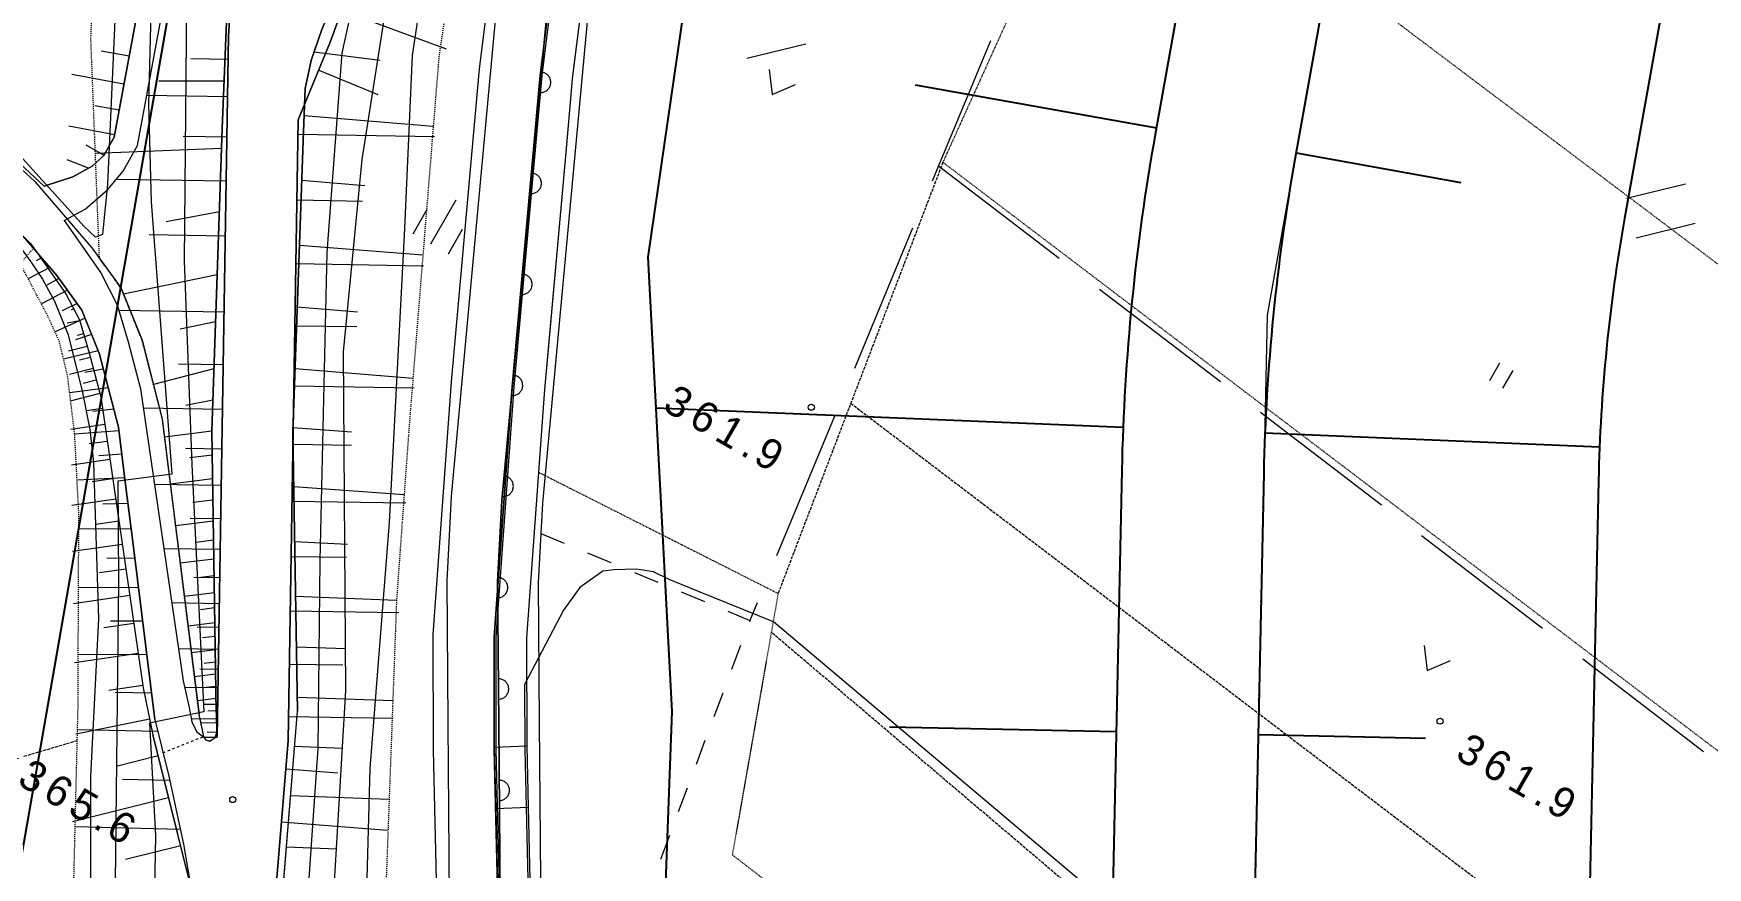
# Model space of a CAD drawing. Header units: millimetres. Extents: x 432273 to 1139245, y 170116 to 705940.
# Drawn here: x 522659 to 605190, y 367796 to 408911 of the extents above; entities that cross this region are included whole.
import ezdxf

# ---------------------------------------------------------------- set-up
doc = ezdxf.new("R2010")
doc.units = ezdxf.units.MM
doc.header["$LTSCALE"] = 100
for name, pattern in [('561019', [1, 0.5, -0.5]), ('56201', [2.5, 1.25, -1.25]), ('56301', [0.5, 0.25, -0.25]), ('56302', [2, 1.5, -0.5]), ('SXF_一点短鎖線', [9.25, 6, -1.5, 0.25, -1.5])]:
    doc.linetypes.add(name, pattern=pattern)
doc.layers.get('Defpoints').update_dxf_attribs({"color": 153})
for name, color, linetype, lineweight in [('D-BGD', 7, 'Continuous', 13), ('D-BMK', 2, 'SXF_一点短鎖線', 13), ('D-BMK-OTRS', 7, 'Continuous', 13), ('D-BYP-STR2', 6, 'Continuous', 25), ('●予備設計_LP横断', 7, 'Continuous', 13)]:
    doc.layers.add(name, color=color, linetype=linetype, lineweight=lineweight)
doc.styles.add('Style-WORKING', font='WORKING.shx')
doc.linetypes.add('56111', pattern='A,1.25,[30,dgnlstyle-dm500.shx,S=0.004,R=0,X=0,Y=0],1.25', length=2.5)

# ---------------------------------------------------------------- blocks, each defined once
blk = doc.blocks.new('M6313')
at = {"layer": '●予備設計_LP横断', "linetype": 'Continuous', "lineweight": 9, "flags": 128}
blk.add_lwpolyline([(-0.75, 0), (0, -1), (0.75, 0)], dxfattribs=at)
blk = doc.blocks.new('M6311')
at = {"layer": '●予備設計_LP横断', "linetype": 'Continuous', "lineweight": 9}
for p, q in [((-0.75, -1), (-0.75, 0)), ((0, -1), (0, 0))]:
    blk.add_line(p, q, dxfattribs=at)
blk = doc.blocks.new('M6334')
at = {"layer": '●予備設計_LP横断', "linetype": 'Continuous', "lineweight": 9}
for p, q in [((0, -1.25), (0, 1.25)), ((-1, -1.25), (-1, 0.15)), ((1, -1.25), (1, 0.15))]:
    blk.add_line(p, q, dxfattribs=at)
blk = doc.blocks.new('M7312')
at = {"layer": '●予備設計_LP横断', "linetype": 'Continuous', "lineweight": 20}
blk.add_circle((0, -0.001), 0.15, dxfattribs=at)
blk = doc.blocks.new('21311212131313131')
at = {"layer": 'D-BGD', "linetype": '56302'}
for p, q in [((2702908.9704, -1376395.0286), (2657800.9312, -1431775.2197)), ((2663856.0763, -1465873.3475), (2668679.8981, -1480966.7264))]:
    blk.add_line(p, q, dxfattribs=at)
at = {"layer": 'D-BGD', "linetype": 'Continuous'}
for p, q in [((2658280.4734, -1391754.4838, 362908.9804), (2662714.7064, -1385705.7632, 362973.9804)), ((2635531.0767, -1390071.6982), (2634758.3254, -1387172.502)), ((2637463.8741, -1389556.5307), (2636691.1228, -1386657.3345)), ((2652367.738, -1399818.8322, 362820.9804), (2656801.971, -1393770.1115, 362886.9804)), ((2646455.8798, -1407883.6608, 362733.9804), (2650890.1128, -1401834.9401, 362799.9804)), ((2640543.1444, -1415948.0091, 362646.9804), (2644977.3774, -1409899.2885, 362711.9804)), ((2634631.2862, -1424012.8377, 362559.9804), (2639065.5192, -1417964.117, 362624.9804)), ((2637731.8444, -1425223.4025, 362552.9804), (2644717.6501, -1427952.1161, 362537.9804)), ((2647046.6767, -1428862.2999, 362532.9804), (2654032.4824, -1431591.0135, 362516.9804)), ((2629521.6996, -1433571.3951), (2628753.4173, -1430672.3654)), ((2656360.6318, -1432500.7171, 362511.9804), (2657238.0056, -1432843.0796, 362509.9804)), ((2658488.1796, -1433281.2231, 362491.9804), (2659667.201, -1433695.2356, 362475.9804)), ((2660847.5798, -1434108.8512, 362458.9804), (2662027.0814, -1434521.9865, 362441.9804)), ((2655897.0275, -1436260.9978, 362676.9804), (2656353.3935, -1435098.3221, 362619.9804)), ((2663206.1028, -1434935.999, 362425.9804), (2664385.6044, -1435349.1343, 362408.9804)), ((2665564.6258, -1435763.1468, 362392.9804), (2666745.0046, -1436176.7624, 362375.9804)), ((2667924.026, -1436590.7748, 362358.9804), (2669103.5276, -1437003.9102, 362342.9804)), ((2654985.6529, -1438585.9524, 362790.9804), (2655441.1417, -1437422.7964, 362733.9804)), ((2654073.4011, -1440910.4267, 362904.9804), (2654529.2869, -1439748.6281, 362847.9804)), ((2663665.9679, -1443712.9531), (2663756.8247, -1445310.8636)), ((2666774.435, -1445179.796), (2666662.5073, -1443582.8909)), ((2663756.8247, -1445310.8636), (2666774.435, -1445179.796)), ((2627595.6804, -1453587.2092), (2629372.9549, -1448403.9485)), ((2632814.4749, -1455338.9553), (2633195.4061, -1448955.555)), ((2633736.264, -1455614.9488), (2633713.8136, -1448887.8327)), ((2639197.6625, -1455432.0098), (2639561.4763, -1449335.452)), ((2640114.6288, -1455583.985), (2640089.1078, -1449299.8029)), ((2645292.2546, -1455515.9625), (2645639.4339, -1449698.1558)), ((2646139.4403, -1455553.2794), (2646114.1775, -1449622.6506)), ((2651101.933, -1455460.0871), (2651382.7951, -1450013.035)), ((2651828.2417, -1455532.436), (2651795.2978, -1449928.2134)), ((2656514.3918, -1455262.121), (2656595.2021, -1450281.0895)), ((2657235.3274, -1455505.5758), (2657202.0009, -1450151.9522)), ((2661479.6225, -1455080.5128), (2661556.1806, -1450361.5744)), ((2662445.2761, -1455484.7994), (2662422.8352, -1450319.5411)), ((2666335.0142, -1455302.989), (2666413.9031, -1450440.3841)), ((2667641.2686, -1455718.5916), (2667947.7305, -1450493.9789)), ((2629663.467, -1454912.3791), (2630005.7021, -1451637.9188)), ((2630554.1506, -1454659.5677), (2631692.7125, -1451725.9393)), ((2636006.0251, -1455388.0451), (2636192.2549, -1452265.493)), ((2636972.5378, -1455596.7455), (2636963.1061, -1452365.2737)), ((2642244.9586, -1455473.9861), (2642422.7068, -1452495.395)), ((2643176.1107, -1455572.6976), (2643160.0214, -1452519.9873)), ((2648197.8681, -1455555.9872), (2648354.1041, -1452671.8101)), ((2649017.3588, -1455544.106), (2649012.9873, -1452657.4159)), ((2653808.1624, -1455361.1041), (2653898.5805, -1452754.0832)), ((2654549.7439, -1455517.4372), (2654539.547, -1452787.1633)), ((2658997.0072, -1455171.3169), (2659036.3493, -1452746.3244)), ((2659862.6469, -1455496.0198), (2659844.3193, -1452863.8984)), ((2663907.7038, -1455158.2437), (2663946.1801, -1452796.3651)), ((2665024.5764, -1455562.9597), (2665178.5439, -1452990.9579)), ((2668872.2523, -1455454.2895), (2668912.59, -1452967.9329)), ((2675409.1845, -1455844.0996), (2662176.6575, -1455055.018)), ((2630123.5371, -1459132.1922), (2630131.1035, -1460971.7961)), ((2631963.141, -1459124.6258), (2631980.1964, -1463112.6965)), ((2633955.1914, -1459109.3113), (2633963.8483, -1461280.1233)), ((2636126.0034, -1459100.6545), (2636152.0313, -1464530.0853)), ((2638833.932, -1459089.6253), (2638855.3398, -1462840.6705)), ((2642584.9772, -1459068.2175), (2642610.5556, -1464269.3946)), ((2645176.378, -1459061.799), (2645188.1724, -1461268.5297)), ((2647383.1087, -1459050.0047), (2647398.6911, -1462957.4662)), ((2649334.4385, -1459046.5993), (2649348.4712, -1460832.7412)), ((2651129.352, -1459037.3685), (2651141.089, -1462327.1042)), ((2652776.6208, -1459027.1142), (2652783.0967, -1460535.51)), ((2654285.0166, -1459020.6383), (2654302.3208, -1461800.4044)), ((2655681.6865, -1459010.0014), (2655687.7128, -1460290.1434)), ((2656957.0265, -1459012.7467), (2656963.8277, -1461353.5485)), ((2658125.4426, -1459002.5593), (2658138.9587, -1460081.5946)), ((2659208.4476, -1459002.6167), (2659219.7924, -1460981.0936)), ((2659835.0208, -1459143.4138), (2659915.4279, -1459696.7422)), ((2660193.3002, -1458994.5434), (2660199.9005, -1459898.7869)), ((2660434.6196, -1459121.4772), (2660586.1561, -1460164.2879)), ((2661034.2184, -1459099.5406), (2661105.3478, -1459589.0229)), ((2661106.3154, -1458992.745), (2661116.5697, -1460640.0138)), ((2661633.8173, -1459077.604), (2661766.7981, -1459992.7224)), ((2661929.9498, -1458987.6179), (2661934.4361, -1459708.298)), ((2662233.4161, -1459055.6674), (2662272.9443, -1459475.4514)), ((2662650.6299, -1458983.1316), (2662660.6259, -1460276.8472)), ((2662833.0804, -1459035.6151), (2662858.0816, -1459795.864)), ((2663299.4725, -1458984.9204), (2663298.7073, -1459486.1183)), ((2631197.1947, -1459307.8317), (2631258.1053, -1462521.6307)), ((2634523.2453, -1459368.2268), (2634895.55, -1465583.7377)), ((2637636.2758, -1459411.1025), (2638185.9557, -1462031.4092)), ((2640749.3062, -1459453.9783), (2641800.3764, -1464051.6667)), ((2643069.222, -1459485.9304), (2643458.9513, -1461226.5477)), ((2645389.1378, -1459517.8826), (2646218.8693, -1462482.7165)), ((2646928.3663, -1459539.0824), (2647220.5881, -1460859.8902)), ((2648467.5835, -1459559.2966), (2648806.7619, -1461879.6649)), ((2649639.313, -1459516.4284), (2649799.6132, -1460613.7897)), ((2650811.0425, -1459473.5601), (2651113.065, -1461542.6372)), ((2651855.8455, -1459435.3355), (2651998.6897, -1460413.9237)), ((2652900.6485, -1459397.1109), (2653170.0028, -1461242.3867)), ((2653832.4405, -1459363.0209), (2653959.5982, -1460235.9902)), ((2654764.2326, -1459328.9309), (2655003.5091, -1460975.5324)), ((2655595.6243, -1459298.514), (2655708.8304, -1460077.5509)), ((2656427.0161, -1459268.0972), (2656640.5637, -1460737.6431)), ((2657169.0101, -1459240.951), (2657270.0433, -1459936.2197)), ((2657911.0041, -1459213.8048), (2658101.5894, -1460525.3336)), ((2658573.213, -1459189.5776), (2658663.3824, -1459810.0855)), ((2659235.422, -1459165.3504), (2659405.5141, -1460335.8533)), ((2673056.8294, -1459549.7007, 366369.9802), (2663481.3907, -1462151.2123, 365859.9802)), ((2668121.3346, -1460708.9698), (2668103.4875, -1465888.0821)), ((2668933.798, -1460667.1131), (2669665.5073, -1463370.5555)), ((2665714.0812, -1461278.4267), (2665714.8985, -1463596.2821)), ((2666573.6642, -1461313.153), (2667861.7743, -1466019.8471)), ((2661441.821, -1462263.2584), (2661444.9983, -1464060.1664)), ((2662714.1645, -1462324.024), (2663541.0225, -1465957.384)), ((2663324.2005, -1461916.5106), (2663310.5715, -1465871.5658)), ((2664520.9202, -1461876.6611), (2665084.4283, -1463929.4052)), ((2654812.6006, -1463226.5861), (2654835.47, -1464609.4013)), ((2656252.0739, -1463017.4085), (2656300.8087, -1465968.1539)), ((2657898.408, -1462778.1708), (2657924.526, -1464359.5379)), ((2658027.252, -1463201.1492), (2658267.6158, -1464677.9786)), ((2659495.3097, -1462955.9834), (2660022.8417, -1466094.87)), ((2659544.742, -1462538.9332), (2659600.4793, -1465913.6562)), ((2661062.352, -1462696.6033), (2661344.7183, -1464367.4321)), ((2630062.614, -1464012.4059), (2629841.0274, -1465395.9518)), ((2649689.0457, -1463974.2568), (2649786.7361, -1465102.8472)), ((2650846.1454, -1463805.1327), (2651016.5421, -1466149.1388)), ((2652109.6682, -1463620.6671), (2652162.9212, -1464851.5785)), ((2652992.4203, -1464047.4158), (2653178.2316, -1465186.5707)), ((2653373.1965, -1463436.2397), (2653415.8009, -1466015.803)), ((2654131.5752, -1463861.6044), (2654542.0628, -1466297.9951)), ((2655352.1715, -1463651.9748), (2655563.2742, -1464953.1802)), ((2656644.6053, -1463436.0702), (2657105.6756, -1466196.5617)), ((2631450.1296, -1464247.566), (2631018.416, -1466827.1246)), ((2632740.325, -1464452.2502), (2632542.9393, -1465666.6384)), ((2633949.9113, -1464658.4075), (2633579.3408, -1466918.0263)), ((2646437.9637, -1464705.8402), (2646709.9029, -1466606.0287)), ((2647482.6275, -1464413.6341), (2647608.0309, -1465442.2465)), ((2648236.9991, -1464841.4352), (2648519.3654, -1466512.264)), ((2648531.9459, -1464143.3809), (2648752.3111, -1466313.7362)), ((2649074.3984, -1464707.0388), (2649215.9019, -1465593.9304)), ((2649966.0919, -1464556.7636), (2650276.0548, -1466447.9068)), ((2650907.2776, -1464399.3812), (2651075.737, -1465403.6328)), ((2651916.3312, -1464222.1502), (2652274.5716, -1466379.1303)), ((2634969.0852, -1465170.7398), (2634497.6649, -1466052.7051)), ((2643814.4355, -1465582.2318), (2644104.246, -1466373.4316)), ((2644614.8825, -1465239.4574), (2645063.5937, -1466939.2771)), ((2644958.8569, -1465623.3446), (2645104.9041, -1466147.9112)), ((2645488.2254, -1465468.5257), (2645816.0473, -1466639.821)), ((2645522.627, -1464961.8718), (2645706.5857, -1465872.6508)), ((2646067.0863, -1465306.5996), (2646248.861, -1465953.3283)), ((2646718.6169, -1465116.0533), (2647134.6047, -1466563.6216)), ((2647457.8637, -1464973.5262), (2647585.1529, -1465761.4332)), ((2635617.6122, -1465901.9803), (2635237.6866, -1466970.8378)), ((2642309.8314, -1466330.3859), (2642688.5796, -1467057.4449)), ((2642576.8274, -1466496.8061), (2642648.4736, -1466615.8306)), ((2643013.9886, -1465925.0063), (2643724.5191, -1467389.9856)), ((2643156.7118, -1466187.2353), (2643290.6586, -1466796.3808)), ((2643795.501, -1465978.3136), (2643886.8044, -1466290.5053)), ((2644411.1128, -1465790.9048), (2644672.2818, -1466709.1045)), ((2641092.4272, -1467252.1898), (2641427.3122, -1467848.518)), ((2641657.2415, -1466824.5192), (2642358.5694, -1468090.2685)), ((2640097.2353, -1468122.7006), (2640243.1344, -1468386.0177)), ((2640554.9208, -1467713.0078), (2641138.5172, -1468766.2765))]:
    blk.add_line(p, q, dxfattribs=at)
at = {"layer": 'D-BGD', "linetype": '56201'}
blk.add_line((2664356.64, -1461637.383), (2663517.5438, -1459642.3988), dxfattribs=at)
at = {"layer": 'D-BGD', "linetype": 'Continuous', "flags": 128}
for points, elevation in [([(2579612.5916, -1383738.0911), (2583851.905, -1383247.5148), (2582751.7813, -1371041.9557), (2581846.7361, -1360387.6185), (2580911.2045, -1342885.482), (2579466.2293, -1328692.1579), (2581889.5706, -1329196.8176), (2587657.5377, -1331844.8207), (2607716.1445, -1342751.5475), (2626645.3742, -1352980.7292), (2638058.7935, -1359223.1603), (2643808.8549, -1362255.8144), (2651180.666, -1365578.8947), (2657881.6356, -1367940.7714), (2673319.6412, -1373353.9091), (2679697.4473, -1375152.401), (2688532.585, -1376206.4376), (2702153.7317, -1376870.8127), (2681169.2702, -1402131.1323), (2657284.392, -1431681.6933)], 361999.9804), ([(2508409.711, -1431228.6082), (2514811.5057, -1432683.4004), (2524842.0688, -1435273.107), (2537431.8809, -1438215.0067), (2554820.2005, -1441885.6245), (2576024.9899, -1445965.1036), (2585806.1412, -1447933.7566), (2596689.1636, -1449516.0617), (2609536.0621, -1451659.3085), (2613847.2703, -1452170.2824), (2614359.4142, -1449654.135), (2634916.4543, -1452440.7604), (2644408.9098, -1453172.8943), (2661106.8979, -1452704.6124), (2670021.7503, -1453036.182), (2686932.1851, -1453772.9379), (2703622.5533, -1454218.2154), (2721885.7911, -1454560.0679), (2737931.6719, -1454189.6734)], 363999.9803), ([(2831012.6992, -1456816.5634), (2828986.9218, -1456921.2074), (2805856.1044, -1456816.058), (2789667.3733, -1456972.5863), (2771551.848, -1456221.3806), (2755021.5856, -1456031.3366), (2738367.0338, -1455597.6861), (2718754.1381, -1455890.7267), (2696653.3621, -1455609.5754), (2678719.9587, -1454702.7015), (2663986.8988, -1453997.3627), (2654731.5827, -1454083.6309), (2639544.177, -1454054.1374), (2629689.0906, -1453517.9391), (2623379.0661, -1452278.691), (2622483.1475, -1454621.227), (2605866.7729, -1452862.0908), (2590531.4901, -1450422.5455), (2574950.7107, -1447881.6673), (2557628.6547, -1444666.8589), (2542719.8561, -1441975.1306), (2525843.2643, -1437890.3684), (2509335.4302, -1433517.2614)], 364999.9803), ([(2724691.0686, -1441493.0302), (2719269.6374, -1441977.1727), (2709842.4125, -1443422.8806), (2704023.3987, -1444152.2271), (2696766.6902, -1444371.5553), (2677436.5663, -1444606.2086), (2663852.3513, -1445209.2532), (2658302.8973, -1445333.7416), (2645975.8057, -1444698.3176), (2630595.0664, -1443647.5353), (2618461.119, -1442380.2409), (2600906.3451, -1439946.6445), (2587234.3133, -1437692.5605), (2583139.9232, -1437091.6538), (2578340.9662, -1436134.682)], 361999.9804), ([(2497406.7219, -1437914.3093), (2513704.4864, -1442400.424), (2528824.183, -1446422.8866), (2542239.0204, -1449598.6886), (2557052.1605, -1452792.1084), (2571765.3727, -1455676.5955), (2579799.2365, -1457144.7335), (2585181.2872, -1458042.4198), (2590269.7129, -1458893.3687), (2593560.5199, -1459225.3697), (2602352.5389, -1459718.8434), (2615148.8603, -1460384.2737), (2627341.4532, -1461242.478), (2640097.8365, -1461093.7179), (2650127.0164, -1460512.2207), (2662304.1045, -1459659.8598), (2662912.9534, -1462333.6652), (2668463.0971, -1461914.2844), (2671955.2968, -1461909.6403), (2678307.1353, -1461845.9144), (2694200.1505, -1462071.2984), (2708657.5161, -1462224.4184), (2731619.4149, -1462671.4501)], 364999.9803), ([(2728835.9651, -1464421.8761), (2711054.8916, -1464315.4773), (2693039.758, -1464353.4145), (2673779.8598, -1463807.9644), (2655931.1443, -1463991.7269), (2651010.736, -1464120.8469), (2650598.1918, -1461463.303), (2637221.8426, -1462769.5409), (2632406.9503, -1462997.4657), (2624664.0436, -1462957.4711), (2618033.4193, -1462612.0706), (2592617.4469, -1460671.1024), (2579505.8785, -1458857.2214), (2560667.7217, -1455206.8961), (2550140.5426, -1453274.4545), (2538486.2716, -1450579.076), (2526484.7262, -1447535.1212), (2510216.505, -1443301.1675)], 363999.9803), ([(2657284.392, -1431681.6933), (2655857.5628, -1435398.0451), (2655307.5154, -1436865.1281), (2654943.5883, -1437648.6139), (2654819.869, -1438495.1961), (2654888.3327, -1439600.8916), (2654961.2492, -1440142.4257), (2655783.8084, -1441259.6477), (2656923.2446, -1442039.6028), (2660621.0058, -1443881.489), (2663805.5651, -1443809.8945), (2677396.0867, -1443205.7422), (2696736.903, -1442972.3821), (2699438.0764, -1442890.3927), (2702323.3767, -1442803.1776), (2703914.7567, -1442755.4874), (2709649.7169, -1442035.9886), (2719100.8107, -1440586.247), (2724646.6001, -1440091.5201)], 361999.9804), ([(2464863.1467, -1433543.215), (2483416.1058, -1438422.559), (2496324.4525, -1441980.0313), (2501934.9426, -1443905.6842), (2508303.1123, -1445638.4788), (2514355.1446, -1447171.9871), (2524397.4351, -1449398.7413), (2543009.3019, -1453801.8766), (2551243.3962, -1455433.21), (2559869.3624, -1456900.5761), (2571291.2349, -1459227.0429), (2580892.3926, -1460741.4688), (2587548.49, -1461652.5928), (2599359.8995, -1463096.7298), (2614495.2225, -1464620.8025), (2625366.8389, -1464682.8926), (2636390.6408, -1464960.5391), (2638883.6472, -1465156.7645), (2639015.217, -1465493.2795), (2638505.6606, -1466053.3976), (2634400.7465, -1469940.7609), (2631855.1686, -1472970.5655)], 362999.9804), ([(2586337.5759, -1445380.2881), (2591770.4628, -1446174.6997), (2592310.5974, -1444457.0818), (2605362.2872, -1446076.2975), (2620558.3775, -1448624.3298), (2625893.7405, -1449573.9802), (2629732.1911, -1450065.557), (2638268.6217, -1450272.0472), (2652788.4917, -1450729.5734), (2664931.3799, -1451420.3428), (2675771.0474, -1451499.144), (2683597.3161, -1451511.8116), (2702966.2352, -1451533.2441), (2719894.8684, -1451589.0993), (2737159.1071, -1451429.664), (2756824.0683, -1452057.776), (2779186.2686, -1453142.1229), (2797791.361, -1453305.1671), (2815815.4097, -1452655.3497), (2817769.9832, -1452252.4265), (2819896.0618, -1451486.2362), (2820356.2521, -1447505.1992), (2821533.6817, -1444152.7936)], 362999.9804), ([(2638889.444, -1469723.5114), (2640306.0131, -1468649.8519), (2641140.4451, -1468054.3957), (2642212.7157, -1467453.4766), (2643861.7857, -1466733.9645), (2646688.4977, -1465972.8344), (2648504.3646, -1465569.2206), (2650123.6015, -1465362.3545), (2657824.9716, -1464955.5161), (2665597.8501, -1465176.0839), (2672626.9008, -1465037.3342), (2686470.8891, -1465377.9461), (2694295.636, -1465707.8514), (2706926.075, -1465876.6177), (2716864.8459, -1465703.9226), (2728501.0599, -1466060.3178), (2743172.968, -1466725.3395), (2754928.9813, -1467025.3331), (2769582.0835, -1466416.8973), (2770441.6989, -1473424.4628), (2784827.0406, -1494352.9743)], 362999.9804)]:
    blk.add_lwpolyline(points, dxfattribs=dict(at, elevation=elevation))
at = {"layer": 'D-BGD', "linetype": '56301', "flags": 128}
for points in [[(2653062.1173, -1365553.1958), (2634229.5853, -1391672.3511), (2616581.0497, -1416149.3331), (2634459.3038, -1423800.1241), (2652664.9672, -1398759.4255), (2671973.9099, -1372201.0916)], [(2650151.6897, -1443411.4721), (2655876.8747, -1431478.905), (2668808.684, -1433469.1283), (2681697.073, -1416017.3086), (2688277.0456, -1408974.8929)]]:
    blk.add_lwpolyline(points, dxfattribs=at)
at = {"layer": 'D-BGD', "linetype": '56302', "flags": 128}
for points in [[(2646430.931, -1428092.0031), (2653425.996, -1418483.7305), (2684938.4172, -1375199.9084)], [(2634459.3038, -1423800.1241), (2649872.0773, -1429325.9931), (2655876.8747, -1431478.905)]]:
    blk.add_lwpolyline(points, dxfattribs=at)
at = {"layer": 'D-BGD', "linetype": 'Continuous', "flags": 128}
for points in [[(2508857.7129, -1439098.4377), (2530493.8009, -1444947.3773), (2544432.5535, -1448246.9645), (2552918.957, -1450013.0013), (2567818.6971, -1452887.877), (2581899.4354, -1455295.0198), (2593483.3018, -1456744.5556), (2608431.9688, -1458257.649), (2622606.3426, -1459135.9582), (2633537.0179, -1459354.6435), (2648448.0166, -1459560.0125), (2662323.1486, -1459052.3845), (2663325.0384, -1459019.4368)], [(2662323.1486, -1459052.3845), (2648448.0166, -1459560.0125), (2633537.0179, -1459354.6435), (2622606.3426, -1459135.9582), (2608431.9688, -1458257.649), (2593483.3018, -1456744.5556), (2581899.4354, -1455295.0198), (2567818.6971, -1452887.877), (2552918.957, -1450013.0013), (2544432.5535, -1448246.9645), (2530493.8009, -1444947.3773), (2508857.7129, -1439098.4377), (2490996.0724, -1434366.1194), (2472342.7761, -1429236.9004), (2469693.472, -1428538.9979), (2456725.7737, -1425121.1801), (2439273.404, -1420694.9947)], [(2675409.1845, -1455844.0996), (2662176.6575, -1455055.018), (2648402.8087, -1455558.8102), (2633604.9765, -1455354.9708), (2631470.5568, -1455311.7277), (2630083.2459, -1455047.0386), (2628549.1149, -1454554.9098), (2626232.6182, -1453644.7452), (2623303.94, -1452661.6584), (2622216.6238, -1452296.7087), (2614238.3752, -1450104.3111), (2613011.7507, -1449766.8423), (2601725.522, -1447042.6561), (2595389.2314, -1445391.1555), (2592310.5974, -1444457.0818), (2591299.4088, -1444150.9078), (2588462.5123, -1443166.7639), (2586092.4245, -1442073.3564), (2585042.0945, -1441424.2641), (2584044.9253, -1440717.631), (2583497.0741, -1440119.0268)], [(2813260.185, -1449719.7526), (2805010.1621, -1449321.201), (2796298.4787, -1449109.974), (2784051.339, -1448851.2099), (2763157.7991, -1448695.1266), (2760157.2241, -1448488.9483), (2749793.9061, -1446338.4001), (2743956.4364, -1445460.4496), (2740317.5447, -1445258.2448), (2735264.9967, -1445006.0761), (2728516.5321, -1444688.5086), (2724791.6793, -1444595.4308), (2719643.2306, -1445055.7282), (2710270.4472, -1446493.6181), (2704263.9261, -1447246.8605), (2696832.0289, -1447471.7472), (2677523.4562, -1447704.518), (2663956.2402, -1448307.7482), (2658258.0979, -1448435.2019), (2645791.192, -1447792.7807), (2630327.8587, -1446736.6847), (2618087.3843, -1445457.815), (2600441.328, -1443011.8685), (2586730.5986, -1440751.4205)], [(2626009.0993, -1441658.0035), (2628772.515, -1441947.5391), (2629267.7269, -1442000.8892)], [(2629267.7269, -1442000.8892), (2630723.6861, -1442152.6739), (2631890.5276, -1442232.8276), (2634725.9979, -1442426.1441), (2646066.0416, -1443200.6841), (2658325.2205, -1443833.1312), (2663665.9679, -1443712.9531)], [(2625840.9824, -1443252.0867), (2630585.9752, -1443747.442), (2645970.3065, -1444797.9106), (2658301.8671, -1445433.501), (2663756.8247, -1445310.8636)], [(2625841.015, -1443251.7754), (2630585.9752, -1443747.442), (2645970.3065, -1444797.9106), (2658301.8671, -1445433.501), (2663756.8365, -1445311.3941)], [(2666662.5087, -1443582.9226), (2677393.525, -1443106.2965), (2695201.8327, -1442890.6249)], [(2663665.9679, -1443712.9531), (2666662.5073, -1443582.8909)], [(2666774.4219, -1445179.5006), (2677439.128, -1444705.6542), (2695251.4148, -1444490.2293)], [(2666774.435, -1445179.796), (2677439.128, -1444705.6542), (2695251.4187, -1444490.5511)], [(2663756.8247, -1445310.8636), (2666774.435, -1445179.796)], [(2622216.6238, -1452296.7087), (2623303.94, -1452661.6584), (2626232.6182, -1453644.7452), (2628549.1149, -1454554.9098), (2630083.2459, -1455047.0386), (2631470.5568, -1455311.7277)], [(2631470.5568, -1455311.7277), (2633604.9765, -1455354.9708), (2648402.8087, -1455558.8102), (2662176.6575, -1455055.018)], [(2662323.1486, -1459052.3845), (2663325.0384, -1459019.4368), (2663582.6232, -1459096.6061), (2663751.0204, -1459357.5187), (2663689.3128, -1459524.3845), (2663517.5438, -1459642.3988), (2662420.1024, -1459897.7873)], [(2630487.4328, -1475148.2944), (2636340.3317, -1468534.3792), (2639544.9653, -1465664.7195), (2641511.8124, -1464175.2186), (2644041.7285, -1463092.006), (2647900.2162, -1462012.1787), (2650650.0028, -1461610.2303), (2653808.341, -1461149.2087), (2662420.1024, -1459897.7873)], [(2639639.5497, -1468532.3933), (2640945.0902, -1467363.7515), (2642625.4913, -1466091.372), (2644774.3111, -1465171.1855), (2648357.819, -1464168.8317), (2651041.9083, -1463776.5196), (2654124.6507, -1463326.5558), (2662736.4121, -1462075.1344), (2665508.036, -1461327.1685), (2668842.3741, -1460538.4016), (2671329.71, -1460057.76), (2673122.2216, -1459896.7293), (2675204.0431, -1459838.2157), (2688181.6102, -1460503.6832), (2700431.9964, -1460831.4868), (2712964.5719, -1461116.5447), (2726500.7782, -1461273.8448), (2744592.5082, -1461510.4072), (2760791.9403, -1461715.4289), (2777487.8958, -1461794.3927), (2792934.0522, -1462025.958), (2809809.8251, -1462047.1753), (2820120.0341, -1462235.1445), (2822425.1792, -1462164.3621)], [(2662736.4121, -1462075.1344), (2665508.036, -1461327.1685), (2668842.3741, -1460538.4016), (2671329.71, -1460057.76), (2673122.2216, -1459896.7293), (2675204.0431, -1459838.2157)], [(2662736.4121, -1462075.1344), (2654124.6507, -1463326.5558), (2651041.9083, -1463776.5196), (2648357.819, -1464168.8317), (2644774.3111, -1465171.1855), (2642625.4913, -1466091.372), (2640945.0902, -1467363.7515), (2637903.4091, -1470087.7695), (2632135.0947, -1476605.4846), (2630487.4328, -1475148.2944)]]:
    blk.add_lwpolyline(points, dxfattribs=at)
at = {"layer": 'D-BGD', "linetype": '561019', "flags": 128}
for points in [[(2663325.0384, -1459019.4368), (2663582.6232, -1459096.6061), (2663751.0204, -1459357.5187), (2663689.3128, -1459524.3845), (2663517.5438, -1459642.3988), (2662420.1024, -1459897.7873), (2653808.341, -1461149.2087), (2650650.0028, -1461610.2303), (2647900.2162, -1462012.1787), (2644041.7285, -1463092.006), (2641511.8124, -1464175.2186), (2640059.3695, -1465274.841), (2636088.6001, -1465512.2749), (2629242.7752, -1465922.3349), (2619350.6901, -1465730.6944), (2606960.1997, -1465115.2855), (2604014.6813, -1464968.8882), (2599197.7544, -1464386.2719), (2586047.8548, -1462796.5152), (2567513.4826, -1460013.6165), (2550048.384, -1456554.0555), (2529078.4332, -1451924.813), (2514502.729, -1448832.8734), (2495550.8585, -1443657.6278), (2477815.8366, -1437904.7486), (2459267.7349, -1433712.0866), (2447818.2026, -1431311.1959), (2432560.1877, -1427974.5583), (2431470.8426, -1427736.1822), (2420018.7516, -1424658.9879), (2400238.5386, -1421213.4502), (2372537.9631, -1415559.3222), (2372202.4581, -1415447.4767), (2369463.9321, -1414537.7052), (2358657.0594, -1412237.4944)], [(2583497.0741, -1440119.0268), (2584519.838, -1440318.6738), (2586730.5986, -1440751.4205), (2596831.8476, -1442416.4908), (2608916.7292, -1445397.7633), (2616031.5602, -1446993.2297), (2629734.6801, -1448749.0352), (2647949.1345, -1449835.9879), (2656575.1457, -1450280.7642), (2672415.5186, -1450537.7519), (2688831.2457, -1450943.2643), (2712825.628, -1450607.9907), (2735988.0644, -1450128.5093), (2751772.1621, -1451019.3323), (2760521.6419, -1451513.4593), (2777307.8237, -1452714.5924), (2792439.1244, -1452952.7799), (2804939.8504, -1452771.2271), (2813316.3148, -1452526.4736), (2817740.021, -1451542.8807), (2818996.3179, -1451263.872), (2819755.4908, -1451295.2786), (2821486.513, -1451367.3553), (2831012.6992, -1451461.69)], [(2822425.1792, -1462164.3621), (2820928.3109, -1462618.3434), (2818816.0403, -1462965.7183), (2816109.3628, -1463411.787), (2811539.8735, -1464116.066), (2804975.7778, -1464627.9133), (2804533.6635, -1464662.9128), (2797280.3929, -1465871.3963), (2794929.6572, -1466373.2361), (2763607.1317, -1466827.1697), (2746733.2957, -1467366.7717), (2742012.6416, -1467239.2922), (2723664.8048, -1466741.6834), (2699883.0959, -1466617.663), (2677736.0264, -1465921.2757), (2662349.4539, -1465868.2538), (2652684.6067, -1466027.8795), (2648752.3111, -1466313.7362), (2645871.4626, -1466726.0193), (2644164.3831, -1467176.6469), (2642905.5848, -1467787.1775), (2640393.7132, -1469178.9584), (2640035.9195, -1468872.5051), (2639639.5497, -1468532.3933)]]:
    blk.add_lwpolyline(points, dxfattribs=at)
at = {"layer": 'D-BGD', "linetype": 'Continuous', "extrusion": (0.136104, 0.342029, 0.929781), "elevation": 208632.585}
blk.add_lwpolyline([(-2967769.7839, 457997.9216), (-2974441.0318, 457949.0237), (-2975269.8227, 457943.5906)], dxfattribs=at)
at = {"layer": 'D-BGD', "linetype": 'Continuous', "extrusion": (0.027471, 0.037689, 0.998912), "elevation": 381110.2296}
blk.add_lwpolyline([(-2991631.4147, -388790.3323), (-2991333.938, -389926.736), (-2991405.7799, -389948.1776)], dxfattribs=at)
at = {"layer": 'D-BGD', "linetype": '56111'}
for points in [[(2626009.0993, -1441658.0035), (2630723.6861, -1442152.6739), (2631890.5276, -1442232.8276), (2634359.953, -1442401.3233), (2634725.9979, -1442426.1441), (2644446.0921, -1443090.2294), (2646066.0416, -1443200.6841), (2658325.2205, -1443833.1312), (2663665.9679, -1443712.9531)], [(2695251.4148, -1444490.2293), (2677439.128, -1444705.6542), (2663855.7901, -1445309.1791), (2658301.8671, -1445433.501), (2645970.3065, -1444797.9106), (2630585.9752, -1443747.442), (2625842.594, -1443251.9404)], [(2666662.5073, -1443582.8909), (2677393.525, -1443106.2965), (2695201.8269, -1442890.1498)]]:
    blk.add_lwpolyline(points, dxfattribs=at)
at = {"layer": 'D-BGD', "linetype": 'Continuous', "extrusion": (-0.925653, 0.365986, 0.096026), "elevation": -2949253.3523}
blk.add_lwpolyline([(366606.6529, 649264.2998), (365547.3963, 649173.8819), (365360.8481, 649164.8402)], dxfattribs=at)
at = {"layer": 'D-BGD', "linetype": 'Continuous'}
for points, elevation in [([(2630433.8931, -1443673.3069), (2631430.9944, -1443744.9014), (2631432.1787, -1443701.0882), (2631429.771, -1443657.5887), (2631423.2913, -1443615.2802), (2631413.6999, -1443572.4082), (2631399.5562, -1443531.6043), (2631381.8207, -1443491.1142), (2631361.7674, -1443452.7754), (2631337.1619, -1443416.5046), (2631310.7188, -1443381.508), (2631280.1204, -1443349.9368), (2631248.0815, -1443320.9971), (2631212.7644, -1443295.9631), (2631175.1296, -1443273.0803), (2631136.9314, -1443253.3092), (2631095.9353, -1443236.5666), (2631054.2925, -1443225.1701), (2631011.6893, -1443215.528), (2630968.4395, -1443211.2321), (2630923.7491, -1443209.5677), (2630881.1268, -1443212.4556), (2630837.9411, -1443218.4551), (2630795.9463, -1443228.5267), (2630754.2653, -1443242.1902), (2630713.7752, -1443259.9257), (2630675.4363, -1443279.979), (2630639.1656, -1443304.5845), (2630604.169, -1443331.0276), (2630573.4749, -1443362.1061), (2630543.6581, -1443393.6649), (2630518.624, -1443428.982), (2630495.7412, -1443466.6168), (2630475.9701, -1443504.815), (2630460.1047, -1443546.2913), (2630447.8311, -1443587.4539), (2630439.0662, -1443630.5373), (2630433.8931, -1443673.3069)], 363011.9804), ([(2635420.7572, -1444030.8825), (2636418.7358, -1444102.9572), (2636419.0428, -1444058.6637), (2636416.6352, -1444015.1643), (2636410.1554, -1443972.8557), (2636400.564, -1443929.9838), (2636386.4204, -1443889.1799), (2636369.562, -1443849.17), (2636348.6316, -1443810.3509), (2636324.9032, -1443774.5604), (2636298.4601, -1443739.5638), (2636266.9846, -1443707.5124), (2636234.9456, -1443678.5727), (2636200.1088, -1443652.6615), (2636161.9938, -1443630.6559), (2636123.7955, -1443610.8848), (2636082.7994, -1443594.1421), (2636041.1566, -1443582.7457), (2635999.4306, -1443573.5838), (2635955.3037, -1443568.8077), (2635911.4904, -1443567.6235), (2635867.991, -1443570.0311), (2635825.6824, -1443576.5109), (2635782.8105, -1443586.1023), (2635742.0066, -1443600.2459), (2635700.6393, -1443617.5013), (2635662.3005, -1443637.5545), (2635626.9069, -1443662.6403), (2635591.9103, -1443689.0834), (2635560.3391, -1443719.6817), (2635531.3994, -1443751.7207), (2635505.4882, -1443786.5575), (2635482.6054, -1443824.1923), (2635462.8343, -1443862.3906), (2635446.9688, -1443903.8669), (2635434.6952, -1443945.0295), (2635426.4105, -1443987.2357), (2635420.7572, -1444030.8825)], 363013.9804), ([(2640408.4985, -1444388.9382), (2641405.5999, -1444460.5327), (2641406.7841, -1444416.7195), (2641403.4993, -1444372.7399), (2641397.8967, -1444330.9115), (2641387.4282, -1444287.5594), (2641373.2845, -1444246.7555), (2641356.4261, -1444206.7455), (2641336.8531, -1444167.5295), (2641311.7673, -1444132.136), (2641285.3243, -1444097.1393), (2641254.7259, -1444065.5682), (2641222.6869, -1444036.6285), (2641186.9729, -1444010.237), (2641150.2153, -1443987.8345), (2641110.6597, -1443968.4603), (2641070.5407, -1443952.1979), (2641028.8979, -1443940.8015), (2640986.2948, -1443931.1594), (2640942.648, -1443925.5061), (2640898.3546, -1443925.1991), (2640854.8551, -1443927.6067), (2640812.5466, -1443934.0864), (2640769.6746, -1443943.6778), (2640728.8707, -1443957.8215), (2640688.8608, -1443974.6799), (2640650.0418, -1443995.6103), (2640614.2512, -1444019.3387), (2640578.7744, -1444046.6589), (2640547.2032, -1444077.2573), (2640518.2635, -1444109.2962), (2640493.2295, -1444144.6133), (2640470.3467, -1444182.2481), (2640450.5756, -1444220.4463), (2640433.833, -1444261.4425), (2640422.4365, -1444303.0853), (2640413.2746, -1444344.8113), (2640408.4985, -1444388.9382)], 363015.9804), ([(2645395.3627, -1444746.5138), (2646392.464, -1444818.1083), (2646393.6483, -1444774.2951), (2646391.2406, -1444730.7956), (2646384.7609, -1444688.4871), (2646375.1695, -1444645.6151), (2646361.0258, -1444604.8112), (2646343.7705, -1444563.4439), (2646323.7172, -1444525.1051), (2646298.6315, -1444489.7115), (2646272.1884, -1444454.7149), (2646241.59, -1444423.1437), (2646209.5511, -1444394.204), (2646174.7142, -1444368.2928), (2646137.0794, -1444345.41), (2646098.004, -1444325.1587), (2646057.4049, -1444309.7735), (2646016.2423, -1444297.4999), (2645973.1589, -1444288.7349), (2645929.5121, -1444283.0817), (2645885.6989, -1444281.8975), (2645842.5964, -1444285.6625), (2645799.4107, -1444291.662), (2645756.5388, -1444301.2534), (2645715.7349, -1444315.3971), (2645675.725, -1444332.2554), (2645636.9059, -1444353.1859), (2645601.1154, -1444376.9143), (2645566.1188, -1444403.3573), (2645534.9445, -1444435.3131), (2645505.1277, -1444466.8718), (2645480.0936, -1444502.1889), (2645457.2108, -1444539.8237), (2645437.4397, -1444578.0219), (2645421.5743, -1444619.4982), (2645409.3007, -1444660.6608), (2645400.1388, -1444702.3868), (2645395.3627, -1444746.5138)], 363017.9804), ([(2650382.2268, -1445104.0894), (2651380.2054, -1445176.1641), (2651380.5124, -1445131.8707), (2651378.1048, -1445088.3712), (2651371.625, -1445046.0627), (2651362.0336, -1445003.1907), (2651348.3702, -1444961.5096), (2651331.5118, -1444921.4997), (2651310.5813, -1444882.6807), (2651286.3728, -1444847.7673), (2651259.0525, -1444812.2905), (2651228.4542, -1444780.7193), (2651196.4152, -1444751.7796), (2651161.5784, -1444725.8684), (2651123.9436, -1444702.9856), (2651085.7453, -1444683.2145), (2651044.269, -1444667.349), (2651003.1064, -1444655.0754), (2650960.9002, -1444646.7907), (2650917.2534, -1444641.1374), (2650873.4402, -1444639.9532), (2650829.4606, -1444643.238), (2650787.6322, -1444648.8406), (2650744.2801, -1444659.3092), (2650703.4762, -1444673.4528), (2650662.5891, -1444689.831), (2650623.7701, -1444710.7615), (2650588.8567, -1444734.97), (2650553.8601, -1444761.4131), (2650522.2889, -1444792.0115), (2650492.869, -1444824.9276), (2650466.9578, -1444859.7644), (2650444.075, -1444897.3992), (2650424.3039, -1444935.5975), (2650408.4384, -1444977.0738), (2650396.1648, -1445018.2364), (2650387.8801, -1445060.4426), (2650382.2268, -1445104.0894)], 363019.9804), ([(2655376.4852, -1445323.208), (2656376.4543, -1445293.769), (2656373.1695, -1445249.7893), (2656365.8126, -1445207.0006), (2656355.2608, -1445165.8829), (2656340.7202, -1445123.7217), (2656322.5044, -1445084.1087), (2656301.0938, -1445046.1669), (2656277.8456, -1445009.4992), (2656249.0848, -1444976.6538), (2656219.8438, -1444944.6857), (2656185.0901, -1444916.5399), (2656150.2533, -1444890.6287), (2656113.4956, -1444868.2261), (2656073.4599, -1444849.7292), (2656033.3409, -1444833.4667), (2655990.3407, -1444822.4673), (2655948.1345, -1444814.1825), (2655904.8848, -1444809.8866), (2655861.0715, -1444808.7024), (2655817.0919, -1444811.9872), (2655774.3032, -1444819.3441), (2655733.1855, -1444829.8959), (2655691.0243, -1444844.4365), (2655651.8915, -1444861.7751), (2655613.9497, -1444883.1857), (2655576.8017, -1444907.3111), (2655544.4366, -1444935.1947), (2655511.9883, -1444965.3129), (2655484.3227, -1444999.1894), (2655458.4115, -1445034.0263), (2655435.5287, -1445071.6611), (2655417.0317, -1445111.6968), (2655400.7693, -1445151.8158), (2655389.7698, -1445194.816), (2655381.9653, -1445236.145), (2655377.6694, -1445279.3948), (2655376.4852, -1445323.208)], 363116.9804), ([(2660372.3419, -1445174.9693), (2661372.311, -1445145.5302), (2661369.0262, -1445101.5506), (2661361.6693, -1445058.7618), (2661351.5977, -1445016.7671), (2661337.4541, -1444975.9632), (2661319.2383, -1444936.3502), (2661298.3079, -1444897.5312), (2661273.7024, -1444861.2604), (2661246.2989, -1444828.0181), (2661215.7005, -1444796.447), (2661182.3042, -1444767.9042), (2661147.4674, -1444741.993), (2661109.3524, -1444719.9874), (2661070.1938, -1444701.9706), (2661029.1976, -1444685.228), (2660987.5548, -1444673.8316), (2660944.8685, -1444666.424), (2660902.0988, -1444661.2509), (2660857.8054, -1444660.9439), (2660813.8258, -1444664.2287), (2660771.0371, -1444671.5856), (2660729.0423, -1444681.6572), (2660687.3612, -1444695.3206), (2660648.6254, -1444714.0166), (2660609.8064, -1444734.947), (2660573.5356, -1444759.5525), (2660540.2933, -1444786.956), (2660507.845, -1444817.0742), (2660480.1794, -1444850.9507), (2660454.2682, -1444885.7875), (2660432.2626, -1444923.9025), (2660413.3687, -1444962.5809), (2660397.9834, -1445003.1801), (2660386.1068, -1445045.7001), (2660377.822, -1445087.9063), (2660373.5261, -1445131.1561), (2660372.3419, -1445174.9693)], 363238.9804), ([(2665370.2667, -1445031.2828), (2666369.7557, -1445002.7209), (2666366.4708, -1444958.7413), (2666359.114, -1444915.9525), (2666349.0424, -1444873.9577), (2666335.3789, -1444832.2767), (2666317.1632, -1444792.6637), (2666295.7525, -1444754.7219), (2666271.147, -1444718.4511), (2666243.7435, -1444685.2088), (2666213.6254, -1444652.7605), (2666179.7489, -1444625.0949), (2666145.3922, -1444598.3065), (2666107.2772, -1444576.3009), (2666068.1186, -1444558.2842), (2666027.9996, -1444542.0217), (2665985.4797, -1444530.1451), (2665942.7933, -1444522.7375), (2665900.0237, -1444517.5645), (2665855.7303, -1444517.2574), (2665811.7506, -1444520.5422), (2665769.4421, -1444527.0219), (2665727.4473, -1444537.0935), (2665685.286, -1444551.6342), (2665645.6731, -1444569.8499), (2665607.7312, -1444591.2605), (2665571.9407, -1444614.9889), (2665538.2182, -1444643.2695), (2665506.25, -1444672.5105), (2665478.1043, -1444707.2642), (2665451.3159, -1444741.6209), (2665429.7904, -1444778.8587), (2665411.2935, -1444818.8945), (2665395.0311, -1444859.0135), (2665383.1544, -1444901.5334), (2665375.7469, -1444944.2198), (2665370.5738, -1444986.9894), (2665370.2667, -1445031.2828)], 363266.9804)]:
    blk.add_lwpolyline(points, close=True, dxfattribs=dict(at, elevation=elevation))
at = {"layer": 'D-BGD', "linetype": 'Continuous', "extrusion": (-0.003742, -0.320545, 0.947226), "elevation": 804869.5375}
for points in [[(2680379.8841, -1234946.9179), (2645811.4768, -1235539.6177), (2626259.8269, -1234884.5285)], [(2626259.8269, -1234884.5285), (2645811.4768, -1235539.6177), (2680379.8841, -1234946.9179)]]:
    blk.add_lwpolyline(points, dxfattribs=at)
at = {"layer": 'D-BGD', "linetype": 'Continuous'}
for points in [[(2358657.0594, -1404935.0235, 366962.2376), (2396367.2932, -1412301.8376, 366779.9802), (2396474.2172, -1412314.7703, 366779.9802), (2413165.5745, -1415353.0364, 367499.9801), (2435009.3914, -1419433.4913, 366989.9802), (2470463.3115, -1428536.3425, 366599.9802), (2487541.2042, -1432971.8524, 366689.9802), (2529285.0171, -1444058.7763, 366639.9802), (2557274.9274, -1450740.0062, 366749.9802), (2573887.9809, -1453838.0094, 366779.9802), (2586115.1601, -1455618.0579, 366869.9802), (2607258.968, -1458186.6638, 366559.9802), (2609480.7549, -1459813.3666, 365999.9802), (2610771.8495, -1460474.5584, 365709.9802), (2611841.7306, -1460706.8393, 365509.9802), (2614047.5047, -1461321.5423, 365399.9803), (2626241.52, -1463391.2461, 364539.9803), (2634065.6069, -1464676.1421, 364039.9803), (2634987.4607, -1465157.9985, 364029.9803), (2635516.5136, -1465732.6313, 364019.9803), (2636072.1397, -1466675.2233, 363749.9803), (2636552.8577, -1468067.0242, 363749.9803)], [(2582322.1792, -1435016.0155, 362829.9804), (2607415.0111, -1439096.6425, 363029.9804), (2615726.0815, -1440283.3192, 362899.9804), (2622667.3709, -1441119.1401, 362799.9804), (2626269.5566, -1441369.653, 363009.9804), (2651674.695, -1443192.9665, 363019.9804), (2653167.8528, -1443235.1507, 363059.9804), (2655599.5085, -1443312.2875, 363109.9804), (2662489.6985, -1443116.901, 363279.9804), (2679840.8893, -1442617.4534, 363209.9804), (2681641.4369, -1442577.1058, 363219.9804), (2694985.158, -1442255.0997, 363319.9804), (2698149.5942, -1442243.1715, 363269.9804), (2705215.4083, -1442018.5238, 363159.9804), (2716879.9689, -1440640.4781, 363249.9804), (2722124.4876, -1439931.8028, 363169.9804), (2724400.9418, -1439730.17, 363129.9804)], [(2583207.9325, -1437188.1667, 362839.9804), (2607108.7214, -1441072.2402, 363029.9804), (2615464.4821, -1442260.5813, 362899.9804), (2622476.7768, -1443112.4724, 362799.9804), (2626123.6529, -1443364.6497, 363009.9804), (2651573.4817, -1445189.6276, 363019.9804), (2655596.4475, -1445317.0793, 363109.9804), (2662549.7034, -1445110.6159, 363279.9804), (2679896.0922, -1444619.94, 363209.9804), (2695018.0158, -1444256.754, 363319.9804), (2698187.2539, -1444236.0541, 363269.9804), (2705364.7939, -1444015.5675, 363159.9804), (2717128.3391, -1442623.3073, 363249.9804), (2722345.7107, -1441922.5714, 363169.9804), (2724500.8351, -1441734.3209, 363129.9804), (2727155.3017, -1441716.8254, 363089.9804), (2745222.9542, -1442407.6226, 363359.9804), (2748571.0208, -1442872.433, 363309.9804), (2760450.7973, -1445328.7296, 363409.9804), (2762868.6881, -1445535.1355, 363369.9804), (2765778.3644, -1445634.5506, 363329.9804), (2788400.3983, -1446002.6912, 363519.9804), (2791054.8649, -1445985.1958, 363479.9804)], [(2583207.9325, -1437188.1667, 362839.9804), (2607108.7214, -1441072.2402, 363029.9804), (2615464.4821, -1442260.5813, 362899.9804), (2622476.7768, -1443112.4724, 362799.9804), (2626123.6529, -1443364.6497, 363009.9804), (2651573.4817, -1445189.6276, 363019.9804), (2655596.4475, -1445317.0793, 363109.9804), (2662549.7034, -1445110.6159, 363279.9804), (2679896.0922, -1444619.94, 363209.9804), (2695018.0158, -1444256.754, 363319.9804), (2698187.2539, -1444236.0541, 363269.9804), (2705364.7939, -1444015.5675, 363159.9804), (2717128.3391, -1442623.3073, 363249.9804), (2722345.7107, -1441922.5714, 363169.9804), (2724500.8351, -1441734.3209, 363129.9804), (2727155.3017, -1441716.8254, 363089.9804), (2745222.9542, -1442407.6226, 363359.9804), (2748571.0208, -1442872.433, 363309.9804), (2760450.7973, -1445328.7296, 363409.9804), (2762868.6881, -1445535.1355, 363369.9804), (2765778.3644, -1445634.5506, 363329.9804), (2788400.3983, -1446002.6912, 363519.9804), (2791054.8649, -1445985.1958, 363479.9804)], [(2724500.8351, -1441734.3209, 363129.9804), (2722345.7107, -1441922.5714, 363169.9804), (2717128.3391, -1442623.3073, 363249.9804), (2705364.7939, -1444015.5675, 363159.9804), (2698187.2539, -1444236.0541, 363269.9804), (2695018.0158, -1444256.754, 363319.9804), (2679896.0922, -1444619.94, 363209.9804), (2662549.7034, -1445110.6159, 363279.9804), (2655596.4475, -1445317.0793, 363109.9804), (2651573.4817, -1445189.6276, 363019.9804), (2626123.6529, -1443364.6497, 363009.9804), (2622476.7768, -1443112.4724, 362799.9804), (2615464.4821, -1442260.5813, 362899.9804), (2607108.7214, -1441072.2402, 363029.9804), (2583207.9325, -1437188.1667, 362839.9804)], [(2724590.5602, -1445693.7713, 363149.9804), (2722380.692, -1445669.6469, 363179.9804), (2717212.1049, -1445781.4686, 363259.9804), (2705359.7528, -1446794.5015, 363169.9804), (2698232.92, -1446734.9367, 363269.9804), (2695054.9102, -1446750.8347, 363319.9804), (2679955.3319, -1447114.8528, 363209.9804), (2662617.7147, -1447610.3306, 363279.9804), (2655588.6516, -1447809.4955, 363109.9804), (2651440.3862, -1447681.8525, 363019.9804), (2625945.8671, -1445855.2102, 363009.9804), (2622231.9554, -1445600.5363, 362799.9804), (2615135.082, -1444736.5447, 362899.9804), (2606725.8592, -1443541.7373, 363029.9804), (2596935.7785, -1441933.0083, 362939.9804), (2583698.0057, -1439770.7289, 362839.9804)], [(2583698.0057, -1439770.7289, 362839.9804), (2583734.8236, -1440224.0989, 363109.9804), (2583996.7578, -1440641.1007, 362899.9804), (2585098.2722, -1441586.1223, 363159.9804), (2588049.4439, -1442734.288, 363589.9803), (2593155.4244, -1444423.6549, 364049.9803), (2605031.1069, -1447470.5301, 364589.9803), (2621279.4727, -1451588.7307, 365789.9802), (2624639.5155, -1452573.1146, 366199.9802), (2629159.9104, -1454124.3163, 366479.9802), (2633029.1575, -1455615.4653, 366339.9802)], [(2831012.6992, -1458098.4189, 366391.701), (2826446.121, -1457972.2405, 366389.9802), (2792271.9507, -1458006.2559, 366449.9802), (2749817.7025, -1457463.381, 366559.9802), (2707175.5385, -1457159.6455, 366659.9802), (2673222.5721, -1456060.714, 366369.9802), (2663631.2354, -1455484.2159, 366509.9802), (2633029.1575, -1455615.4653, 366339.9802), (2629159.9104, -1454124.3163, 366479.9802), (2624639.5155, -1452573.1146, 366199.9802), (2621279.4727, -1451588.7307, 365789.9802), (2605031.1069, -1447470.5301, 364589.9803), (2593155.4244, -1444423.6549, 364049.9803), (2588049.4439, -1442734.288, 363589.9803), (2585098.2722, -1441586.1223, 363159.9804), (2583996.7578, -1440641.1007, 362899.9804), (2583734.8236, -1440224.0989, 363109.9804), (2583698.0057, -1439770.7289, 362839.9804)], [(2633029.1575, -1455615.4653, 366339.9802), (2663631.2354, -1455484.2159, 366509.9802), (2673222.5721, -1456060.714, 366369.9802), (2707175.5385, -1457159.6455, 366659.9802), (2749817.7025, -1457463.381, 366559.9802), (2792271.9507, -1458006.2559, 366449.9802)], [(2636552.8577, -1468067.0242, 363749.9803), (2636072.1397, -1466675.2233, 363749.9803), (2635516.5136, -1465732.6313, 364019.9803), (2634987.4607, -1465157.9985, 364029.9803), (2634065.6069, -1464676.1421, 364039.9803), (2626241.52, -1463391.2461, 364539.9803), (2614047.5047, -1461321.5423, 365399.9803), (2611841.7306, -1460706.8393, 365509.9802), (2610771.8495, -1460474.5584, 365709.9802), (2609480.7549, -1459813.3666, 365999.9802), (2607258.968, -1458186.6638, 366559.9802)], [(2638232.7738, -1467060.0081, 363719.9803), (2637653.3295, -1466035.9749, 363719.9803), (2636651.8232, -1464929.0942, 363729.9803), (2635730.352, -1464196.6389, 364029.9803), (2634457.6329, -1463522.7057, 364039.9803), (2626438.0735, -1462199.2031, 364539.9803), (2614315.0634, -1460145.5695, 365399.9803), (2612135.6042, -1459545.2722, 365509.9802), (2611176.6169, -1459339.4975, 365709.9802), (2610109.6151, -1458789.5821, 365999.9802), (2609416.8473, -1458284.9309, 366529.9802)], [(2638232.7738, -1467060.0081, 363719.9803), (2640767.9482, -1465198.7478, 363939.9803), (2642325.511, -1464352.7586, 364179.9803), (2644150.8335, -1463767.3549, 364149.9803), (2646443.9317, -1463118.8183, 364379.9803), (2660791.6366, -1460712.9418, 365759.9802), (2662105.7747, -1460394.9151, 366009.9802), (2662813.9047, -1460246.7539, 365859.9802), (2663283.5363, -1460013.6312, 365989.9802), (2663557.0544, -1459638.9475, 366249.9802), (2663532.5282, -1458975.6992, 366509.9802)], [(2641837.1979, -1466889.9322, 363939.9803), (2643102.4176, -1466203.1142, 364179.9803), (2644732.9084, -1465682.0581, 364149.9803), (2646881.4995, -1465068.4168, 364379.9803), (2661188.4837, -1462674.4494, 365759.9802), (2663481.3907, -1462151.2123, 365859.9802), (2673056.8294, -1459549.7007, 366369.9802), (2707103.1462, -1460665.5345, 366659.9802), (2749781.2289, -1460966.1325, 366559.9802), (2792226.7055, -1461504.2055, 366449.9802), (2826410.4127, -1460973.7941, 366389.9802)], [(2616280.4644, -1499538.1923, 363619.9803), (2616615.5083, -1498592.9698, 363619.9803), (2615402.9758, -1498225.5943, 363629.9803), (2615089.8084, -1495819.6796, 363629.9803), (2638424.2289, -1469729.904, 363749.9803), (2639417.0783, -1468665.9728, 363719.9803), (2641837.1979, -1466889.9322, 363939.9803), (2643102.4176, -1466203.1142, 364179.9803), (2644732.9084, -1465682.0581, 364149.9803), (2646881.4995, -1465068.4168, 364379.9803), (2661188.4837, -1462674.4494, 365759.9802), (2663481.3907, -1462151.2123, 365859.9802)], [(2609101.3079, -1497158.5064, 363719.9803), (2610411.8588, -1496576.3072, 363699.9803), (2610888.6646, -1496871.5296, 363699.9803), (2618557.8751, -1488255.9103, 363709.9803), (2626945.7761, -1478848.0891, 363729.9803), (2636552.8577, -1468067.0242, 363749.9803)]]:
    blk.add_polyline3d(points, dxfattribs=at)
at = {"layer": 'D-BMK'}
blk.add_lwpolyline([(2589189.5631, -1230709.1702), (2589872.5778, -1263509.1193, -0.0787115282), (2585621.508, -1294509.7547), (2564331.8799, -1364983.0527, 0.4549504243), (2585573.9279, -1398823.3893), (2633953.1706, -1406448.3262, 0.0389360191), (2649456.1269, -1407667.6426), (2831012.6992, -1407786.7943)], format="xyb", dxfattribs=at)
at = {"layer": 'D-BMK-OTRS', "color": 7, "linetype": 'Continuous', "lineweight": 13}
for p, q in [((2633953.1706, -1406448.3262), (2641657.1013, -1407662.5243)), ((2641657.1013, -1407662.5243), (2649456.1269, -1407667.6426))]:
    blk.add_line(p, q, dxfattribs=at)
at = {"layer": 'D-BYP-STR2'}
for p, q in [((2647467.8457, -1407646.5692), (2647806.9461, -1391140.052)), ((2633638.1676, -1406398.6793), (2634923.3542, -1398244.3356)), ((2662341.274, -1407676.0989), (2662346.6916, -1399421.1006)), ((2630666.5523, -1425253.1961), (2632548.3667, -1413313.3256)), ((2646850.3776, -1437703.2961), (2647324.072, -1414645.0926)), ((2662329.3434, -1425855.2943), (2662336.6801, -1414676.0974))]:
    blk.add_line(p, q, dxfattribs=at)
at = {"layer": 'D-BYP-STR2', "flags": 128}
for points in [[(2582191.0803, -1230854.9042), (2582874.095, -1263654.8532, -0.0787115282), (2578920.6001, -1292485.4442), (2557630.972, -1362958.7422, 0.4549504243), (2584484.1271, -1405738.0357), (2632863.3697, -1413362.9725, 0.0389360191), (2649451.533, -1414667.6411), (2831012.6992, -1414786.7958)], [(2589189.5631, -1230709.1702), (2589872.5778, -1263509.1193, -0.0787115282), (2585621.508, -1294509.7547), (2564331.8799, -1364983.0527, 0.4549504243), (2585573.9279, -1398823.3893), (2633953.1706, -1406448.3262, 0.0389360191), (2649456.1269, -1407667.6426), (2831012.6992, -1407786.7943)], [(2594735.5442, -1321431.3572), (2580136.4499, -1369757.5336, 0.4549504243), (2588144.3012, -1382514.702), (2636523.5438, -1390139.6389, 0.0389360191), (2649466.9621, -1391157.6462), (2831012.6992, -1391276.7907)]]:
    blk.add_lwpolyline(points, format="xyb", dxfattribs=at)
at = {"layer": 'D-BYP-STR2', "linetype": 'Continuous', "flags": 128}
blk.add_lwpolyline([(2573926.9231, -1428882.5824), (2597776.4436, -1429927.4114), (2617146.7865, -1435488.913), (2639430.4217, -1438253.3281), (2661804.7366, -1436594.7482), (2681790.1465, -1436913.869), (2701804.728, -1439026.9994), (2721788.7597, -1439040.1197), (2741788.7554, -1439053.2453), (2761789.4402, -1438016.3711), (2781789.4654, -1437984.4966), (2801804.7064, -1438392.6272), (2821789.1976, -1438405.7477), (2831012.6992, -1438411.8008)], dxfattribs=at)
at = {"layer": 'Defpoints', "linetype": 'Continuous', "flags": 128}
blk.add_lwpolyline([(2831012.6992, -1480293.6013), (2759978.2476, -1482337.8919), (2358657.0594, -1420929.323)], dxfattribs=at)
at = {"layer": 'D-BGD', "linetype": 'Continuous', "lineweight": 9, "xscale": 1000, "yscale": 1000, "zscale": 1000, "rotation": 61.30205960440028}
for name, p in [('M6311', (2644131.8664, -1395483.4948)), ('M6313', (2658133.392, -1398930.9997)), ('M6313', (2630416.5076, -1431799.4103)), ('M6334', (2637906.6564, -1448359.2762))]:
    blk.add_blockref(name, p, dxfattribs=at)
at = {"layer": 'D-BGD', "linetype": 'Continuous', "lineweight": 20, "xscale": 1000, "yscale": 1000, "zscale": 1000, "rotation": 61.30205960440028}
for p in [(2661493.3947, -1398719.9119, 361896.9804), (2646665.7209, -1430030.9168, 361896.9804), (2666594.4597, -1458147.2504, 365636.9802)]:
    blk.add_blockref('M7312', p, dxfattribs=at)
at = {"layer": 'D-BGD', "linetype": 'Continuous', "char_height": 1499.999919, "attachment_point": 7, "rotation": 61.302059604, "line_spacing_factor": 0.722892, "style": 'Style-WORKING'}
for s, insert in [('\\T1.319;361.9', (2663306.6569, -1398002.5017, 361896.9804)), ('\\T1.319;361.9', (2646946.1889, -1437431.1081)), ('\\T1.287;365.6', (2666056.0054, -1468856.3853))]:
    blk.add_mtext(s, dxfattribs=dict(at, insert=insert))

msp = doc.modelspace()

# ---------------------------------------------------------------- block references
at = {"layer": 'D-BGD', "linetype": '56301', "rotation": 268.807065034117}
msp.add_blockref('21311212131313131', (2045832.1, 3006806.9, 354000), dxfattribs=at)

doc.saveas('drawing.dxf')
